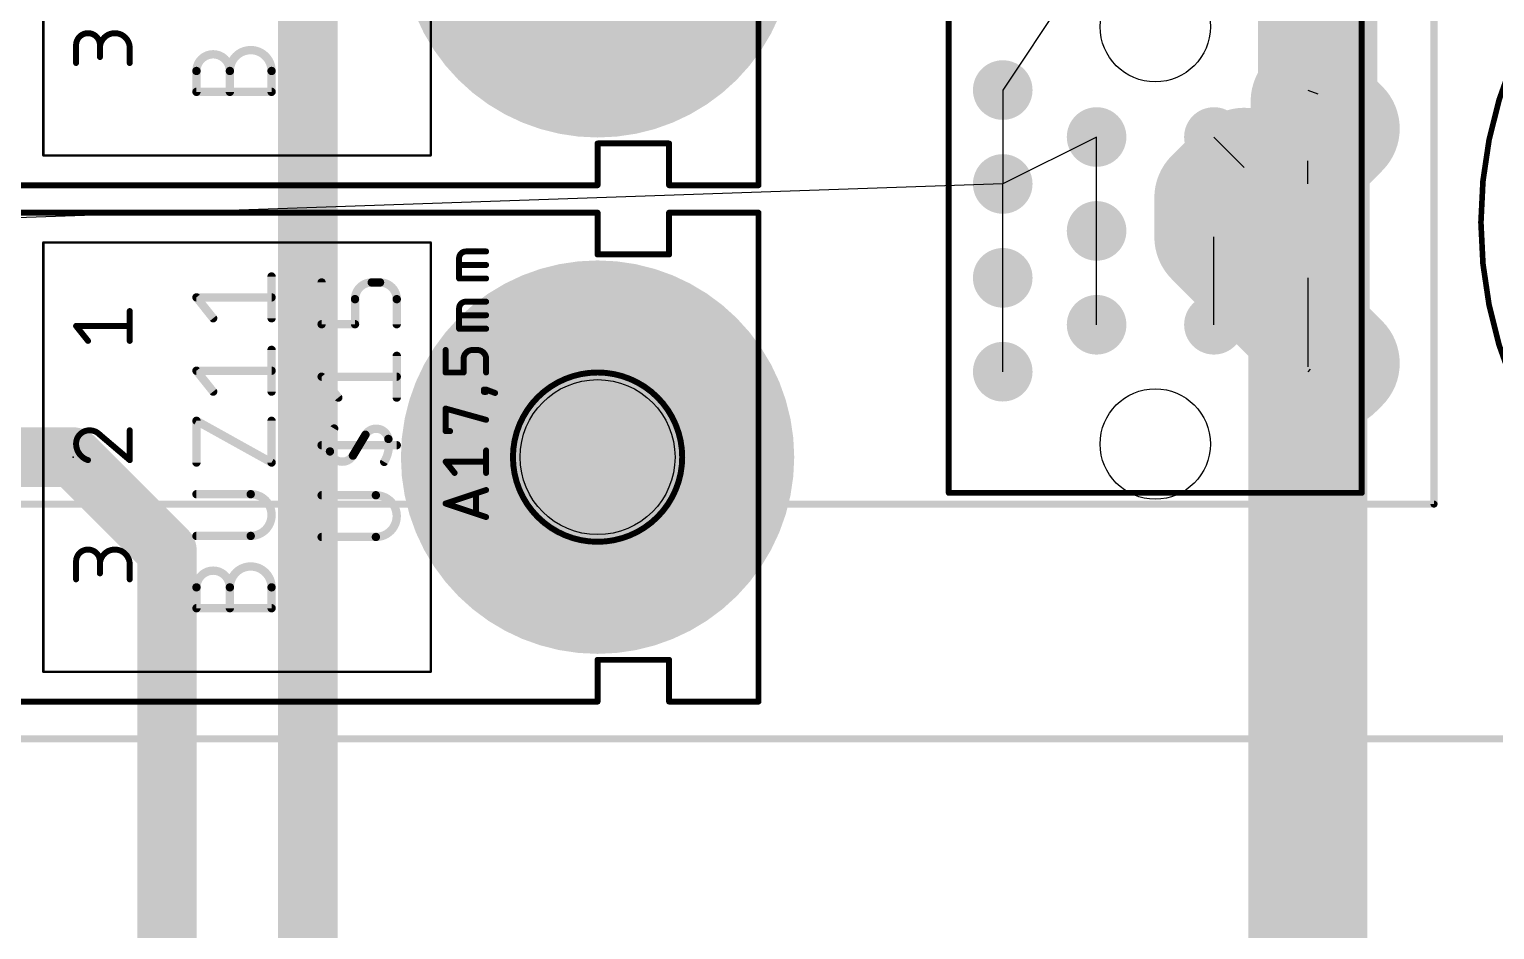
# Model space of a CAD drawing. Extents: x -92 to 260, y -27 to 208.
# Drawn here: x 155.07 to 186.29, y 75.93 to 95.11 of the extents above; entities that cross this region are included whole.
import ezdxf

# ---------------------------------------------------------------- set-up
doc = ezdxf.new("R2010")
doc.units = 0
for name, color, linetype in [('1', 12, 'CONTINUOUS'), ('121', 253, 'CONTINUOUS'), ('16', 132, 'CONTINUOUS'), ('17', 110, 'CONTINUOUS'), ('19', 53, 'CONTINUOUS'), ('20', 31, 'CONTINUOUS'), ('21', 253, 'CONTINUOUS'), ('23', 53, 'CONTINUOUS'), ('25', 253, 'CONTINUOUS'), ('27', 253, 'CONTINUOUS'), ('42', 132, 'CONTINUOUS'), ('43', 110, 'CONTINUOUS'), ('51', 253, 'CONTINUOUS')]:
    doc.layers.add(name, color=color, linetype=linetype)

# ---------------------------------------------------------------- blocks, each defined once
blk = doc.blocks.new('ROUNDP')
at = {"const_width": 0.5}
blk.add_lwpolyline([(0, -0.25, 1), (0, 0.25, 1), (0, -0.25)], format="xyb", dxfattribs=at)

msp = doc.modelspace()

# ---------------------------------------------------------------- linework, layer by layer
at = {"layer": '1', "const_width": 1.27}
for points in [[(161, 52), (161, 101)], [(156, 86), (149.65, 86)], [(158, 84), (156, 86)], [(158, 55), (158, 84)]]:
    msp.add_lwpolyline(points, dxfattribs=at)
at = {"layer": '1', "const_width": 0.635}
for points in [[(156.2245, 86.2245, 1), (155.7755, 85.7755)], [(156, 85.6825, 1), (156, 86.3175)], [(158.3175, 84, 1), (157.6825, 84)], [(157.7755, 83.7755, 1), (158.2245, 84.2245)]]:
    msp.add_lwpolyline(points, format="xyb", dxfattribs=at)
at = {"layer": '121', "const_width": 0.1524}
for points in [[(185, 85), (185, 175)], [(135, 85), (185, 85)], [(195, 80), (135, 80)]]:
    msp.add_lwpolyline(points, dxfattribs=at)
at = {"layer": '121', "const_width": 0.0762}
for points in [[(184.9619, 85, 1), (185.0381, 85)], [(185, 84.9619, 1), (185, 85.0381)]]:
    msp.add_lwpolyline(points, format="xyb", dxfattribs=at)
at = {"layer": '16', "const_width": 2.54}
for points in [[(182.521, 96.6036), (182.521, 93.7364)], [(182.4573, 93.6727), (182.3623, 93.5777)], [(182.521, 93.7364), (182.4573, 93.6727)], [(182.4573, 93.6727), (182.4573, 93.5427)], [(182.3623, 93.5777), (182.3623, 87.8723)], [(182.4573, 93.5427), (183, 93)], [(183, 93), (182.31, 92.31)], [(180.31, 91.5254), (180.9573, 92.1727)], [(180.9573, 92.1727), (180.9573, 91.3373)], [(182.31, 92.31), (182.31, 87.9246)], [(180.31, 90.82), (180.31, 91.5254)], [(180.9573, 91.3373), (180.31, 90.69)], [(180.31, 90.69), (183, 88)], [(182.31, 87.9246), (182.3623, 87.8723)], [(182.31, 87.82), (182.31, 51.31)], [(182.3623, 87.8723), (182.8723, 87.8723)], [(182.8723, 87.8723), (183, 88)]]:
    msp.add_lwpolyline(points, dxfattribs=at)
at = {"layer": '16', "const_width": 1.27}
for points in [[(183.0923, 93.6727, 1), (181.8223, 93.6727)], [(182.9063, 93.2237, 1), (182.0083, 94.1217)], [(182.97, 93.2874, 1), (182.072, 94.1854)], [(182.9973, 93.5777, 1), (181.7273, 93.5777)], [(181.9133, 94.0267, 1), (182.8113, 93.1287)], [(182.9063, 93.9917, 1), (182.0083, 93.0937)], [(182.0083, 94.1217, 1), (182.9063, 93.2237)], [(181.886, 93.7364, 1), (183.156, 93.7364)], [(181.8223, 93.5427, 1), (183.0923, 93.5427)], [(183.449, 92.551, 1), (182.551, 93.449)], [(182.551, 92.551, 1), (183.449, 93.449)], [(181.5923, 92.1727, 1), (180.3223, 92.1727)], [(181.4063, 91.7237, 1), (180.5083, 92.6217)], [(182.945, 92.31, 1), (181.675, 92.31)], [(181.861, 92.759, 1), (182.759, 91.861)], [(180.945, 91.5254, 1), (179.675, 91.5254)], [(179.861, 91.9744, 1), (180.759, 91.0764)], [(181.4063, 90.8883, 1), (180.5083, 91.7863)], [(180.759, 91.139, 1), (179.861, 90.241)], [(180.3223, 91.3373, 1), (181.5923, 91.3373)], [(179.861, 91.139, 1), (180.759, 90.241)], [(179.675, 90.82, 1), (180.945, 90.82)], [(182.759, 88.3736, 1), (181.861, 87.4756)], [(182.945, 87.82, 1), (181.675, 87.82)], [(182.3623, 88.5073, 1), (182.3623, 87.2373)], [(183.449, 87.551, 1), (182.551, 88.449)], [(182.551, 87.551, 1), (183.449, 88.449)], [(182.8723, 87.2373, 1), (182.8723, 88.5073)], [(181.9133, 87.4233, 1), (182.8113, 88.3213)], [(182.4233, 88.3213, 1), (183.3213, 87.4233)], [(181.675, 87.9246, 1), (182.945, 87.9246)], [(181.7273, 87.8723, 1), (182.9973, 87.8723)]]:
    msp.add_lwpolyline(points, format="xyb", dxfattribs=at)
at = {"layer": '19'}
for p, q in [((177.81, 96.82), (175.81, 93.82)), ((175.81, 93.82), (175.81, 91.82)), ((182.31, 93.82), (182.521, 93.7364)), ((177.81, 92.82), (175.81, 91.82)), ((177.81, 90.82), (177.81, 92.82)), ((180.31, 92.82), (180.9573, 92.1727)), ((182.31, 91.82), (182.31, 92.31)), ((175.81, 91.82), (151.95, 91)), ((175.81, 89.82), (175.81, 91.82)), ((177.81, 88.82), (177.81, 90.82)), ((180.31, 88.82), (180.31, 90.69)), ((175.81, 87.82), (175.81, 89.82)), ((182.31, 89.82), (182.31, 87.9246)), ((182.3623, 87.8723), (182.31, 87.82))]:
    msp.add_line(p, q, dxfattribs=at)
at = {"layer": '20'}
for centre, radius in [((179.06, 95.17), 1.175), ((167.176, 86), 1.651), ((179.06, 86.28), 1.175)]:
    msp.add_circle(centre, radius, dxfattribs=at)
at = {"layer": '21'}
for points, const_width in [([(174.66, 109.82), (174.66, 85.24)], 0.127), ([(183.46, 109.82), (183.46, 85.24)], 0.127), ([(170.605, 91.793), (170.605, 102.207)], 0.127), ([(155.365, 101.572), (155.365, 92.428)], 0.0508), ([(163.62, 92.428), (163.62, 101.572)], 0.0508), ([(167.176, 91.793), (167.176, 92.682)], 0.127), ([(167.176, 92.682), (168.7, 92.682)], 0.127), ([(168.7, 92.682), (168.7, 91.793)], 0.127), ([(163.62, 92.428), (155.365, 92.428)], 0.0508), ([(154.73, 91.793), (167.176, 91.793)], 0.127), ([(168.7, 91.793), (170.605, 91.793)], 0.127), ([(154.73, 91.207), (167.176, 91.207)], 0.127), ([(167.176, 91.207), (167.176, 90.318)], 0.127), ([(168.7, 90.318), (168.7, 91.207)], 0.127), ([(168.7, 91.207), (170.605, 91.207)], 0.127), ([(170.605, 80.793), (170.605, 91.207)], 0.127), ([(155.365, 90.572), (155.365, 81.428)], 0.0508), ([(155.365, 90.572), (163.62, 90.572)], 0.0508), ([(163.62, 81.428), (163.62, 90.572)], 0.0508), ([(164.2254, 89.8058), (164.2254, 90.2376)], 0.127), ([(164.3693, 90.3815), (164.8011, 90.3815)], 0.127), ([(167.176, 90.318), (168.7, 90.318)], 0.127), ([(164.8011, 90.0936), (164.2254, 90.0936)], 0.127), ([(164.8011, 89.8058), (164.2254, 89.8058)], 0.127), ([(164.3693, 89.3117), (164.8011, 89.3117)], 0.127), ([(164.2254, 88.7359), (164.2254, 89.1677)], 0.127), ([(164.8011, 89.0238), (164.2254, 89.0238)], 0.127), ([(164.8011, 88.7359), (164.2254, 88.7359)], 0.127), ([(163.9375, 87.8032), (163.9375, 88.283)], 0.127), ([(164.3213, 88.0911), (164.3213, 87.8032)], 0.127), ([(164.6092, 88.283), (164.5132, 88.283)], 0.127), ([(164.8011, 87.8032), (164.8011, 88.0911)], 0.127), ([(164.3213, 87.8032), (163.9375, 87.8032)], 0.127), ([(164.7531, 87.3907), (164.7531, 87.4386)], 0.127), ([(164.7531, 87.4386), (164.8011, 87.4386)], 0.127), ([(164.8011, 87.3907), (164.7531, 87.3907)], 0.127), ([(164.8011, 87.4386), (164.8011, 87.3907)], 0.127), ([(164.8011, 87.4386), (164.993, 87.3667)], 0.127), ([(163.9375, 86.5551), (163.9375, 87.0348)], 0.127), ([(163.9375, 87.0348), (164.8011, 86.795)], 0.127), ([(164.0335, 86.5551), (163.9375, 86.5551)], 0.127), ([(164.8011, 85.6635), (164.8011, 86.1433)], 0.127), ([(164.1294, 85.6635), (163.9375, 85.9034)], 0.127), ([(163.9375, 85.9034), (164.8011, 85.9034)], 0.127), ([(163.9375, 85.0119), (164.8011, 85.2997)], 0.127), ([(164.5852, 85.2278), (164.5852, 84.796)], 0.127), ([(183.46, 85.24), (174.66, 85.24)], 0.127), ([(164.8011, 84.724), (163.9375, 85.0119)], 0.127), ([(167.176, 80.793), (167.176, 81.682)], 0.127), ([(167.176, 81.682), (168.7, 81.682)], 0.127), ([(168.7, 81.682), (168.7, 80.793)], 0.127), ([(163.62, 81.428), (155.365, 81.428)], 0.0508), ([(154.73, 80.793), (167.176, 80.793)], 0.127), ([(168.7, 80.793), (170.605, 80.793)], 0.127)]:
    msp.add_lwpolyline(points, dxfattribs=dict(at, const_width=const_width))
for points, const_width in [([(195, 82, 1), (195, 100, 1), (195, 82)], 0.12), ([(167.176, 92.7138, 1), (167.176, 92.6502)], 0.0635), ([(167.2078, 92.682, 1), (167.1443, 92.682)], 0.0635), ([(168.7318, 92.682, 1), (168.6683, 92.682)], 0.0635), ([(168.7, 92.6502, 1), (168.7, 92.7138)], 0.0635), ([(155.365, 92.4407, 1), (155.365, 92.4153)], 0.0254), ([(155.3523, 92.428, 1), (155.3777, 92.428)], 0.0254), ([(163.6073, 92.428, 1), (163.6327, 92.428)], 0.0254), ([(163.62, 92.4153, 1), (163.62, 92.4407)], 0.0254), ([(167.1443, 91.793, 1), (167.2078, 91.793)], 0.0635), ([(167.176, 91.7613, 1), (167.176, 91.8248)], 0.0635), ([(168.7, 91.8248, 1), (168.7, 91.7613)], 0.0635), ([(168.6683, 91.793, 1), (168.7318, 91.793)], 0.0635), ([(170.5733, 91.793, 1), (170.6368, 91.793)], 0.0635), ([(170.605, 91.7613, 1), (170.605, 91.8248)], 0.0635), ([(167.2078, 91.207, 1), (167.1443, 91.207)], 0.0635), ([(167.176, 91.1753, 1), (167.176, 91.2388)], 0.0635), ([(168.7, 91.2388, 1), (168.7, 91.1753)], 0.0635), ([(168.7318, 91.207, 1), (168.6683, 91.207)], 0.0635), ([(170.6368, 91.207, 1), (170.5733, 91.207)], 0.0635), ([(170.605, 91.1753, 1), (170.605, 91.2388)], 0.0635), ([(155.3777, 90.572, 1), (155.3523, 90.572)], 0.0254), ([(155.365, 90.5847, 1), (155.365, 90.5593)], 0.0254), ([(163.6327, 90.572, 1), (163.6073, 90.572)], 0.0254), ([(163.62, 90.5593, 1), (163.62, 90.5847)], 0.0254), ([(164.3693, 90.3815, 0.4142), (164.2254, 90.2376)], 0.127), ([(164.2571, 90.2376, 1), (164.1936, 90.2376)], 0.0635), ([(164.1936, 90.2376, 1), (164.2571, 90.2376)], 0.0635), ([(164.3693, 90.4133, 1), (164.3693, 90.3498)], 0.0635), ([(164.3693, 90.3498, 1), (164.3693, 90.4133)], 0.0635), ([(164.8011, 90.3498, 1), (164.8011, 90.4133)], 0.0635), ([(167.176, 90.3498, 1), (167.176, 90.2862)], 0.0635), ([(167.1443, 90.318, 1), (167.2078, 90.318)], 0.0635), ([(168.6683, 90.318, 1), (168.7318, 90.318)], 0.0635), ([(168.7, 90.2862, 1), (168.7, 90.3498)], 0.0635), ([(164.2254, 90.1254, 1), (164.2254, 90.0619)], 0.0635), ([(164.8011, 90.0619, 1), (164.8011, 90.1254)], 0.0635), ([(164.2254, 89.8375, 1), (164.2254, 89.774)], 0.0635), ([(164.1936, 89.8058, 1), (164.2571, 89.8058)], 0.0635), ([(164.8011, 89.774, 1), (164.8011, 89.8375)], 0.0635), ([(164.3693, 89.3117, 0.4142), (164.2254, 89.1677)], 0.127), ([(164.3693, 89.3434, 1), (164.3693, 89.2799)], 0.0635), ([(164.3693, 89.2799, 1), (164.3693, 89.3434)], 0.0635), ([(164.8011, 89.2799, 1), (164.8011, 89.3434)], 0.0635), ([(164.2571, 89.1677, 1), (164.1936, 89.1677)], 0.0635), ([(164.1936, 89.1677, 1), (164.2571, 89.1677)], 0.0635), ([(164.2254, 89.0555, 1), (164.2254, 88.992)], 0.0635), ([(164.8011, 88.992, 1), (164.8011, 89.0555)], 0.0635), ([(164.2254, 88.7677, 1), (164.2254, 88.7042)], 0.0635), ([(164.1936, 88.7359, 1), (164.2571, 88.7359)], 0.0635), ([(164.8011, 88.7042, 1), (164.8011, 88.7677)], 0.0635), ([(163.9692, 88.283, 1), (163.9058, 88.283)], 0.0635), ([(164.5132, 88.283, 0.4142), (164.3213, 88.0911)], 0.127), ([(164.3531, 88.0911, 1), (164.2896, 88.0911)], 0.0635), ([(164.2896, 88.0911, 1), (164.3531, 88.0911)], 0.0635), ([(164.5132, 88.3147, 1), (164.5132, 88.2512)], 0.0635), ([(164.5132, 88.2512, 1), (164.5132, 88.3147)], 0.0635), ([(164.8011, 88.0911, 0.4142), (164.6092, 88.283)], 0.127), ([(164.6092, 88.3147, 1), (164.6092, 88.2512)], 0.0635), ([(164.6092, 88.2512, 1), (164.6092, 88.3147)], 0.0635), ([(164.8329, 88.0911, 1), (164.7694, 88.0911)], 0.0635), ([(164.7694, 88.0911, 1), (164.8329, 88.0911)], 0.0635), ([(163.9375, 87.835, 1), (163.9375, 87.7715)], 0.0635), ([(163.9058, 87.8032, 1), (163.9692, 87.8032)], 0.0635), ([(164.2896, 87.8032, 1), (164.3531, 87.8032)], 0.0635), ([(164.3213, 87.7715, 1), (164.3213, 87.835)], 0.0635), ([(164.7694, 87.8032, 1), (164.8329, 87.8032)], 0.0635), ([(167.176, 84.1966, 1), (167.176, 87.8034, 1), (167.176, 84.1966)], 0.127), ([(164.7531, 87.4704, 1), (164.7531, 87.4069)], 0.0635), ([(164.7531, 87.4224, 1), (164.7531, 87.3589)], 0.0635), ([(164.7849, 87.4386, 1), (164.7214, 87.4386)], 0.0635), ([(164.8122, 87.4684, 1), (164.79, 87.4089)], 0.0635), ([(164.8329, 87.4386, 1), (164.7694, 87.4386)], 0.0635), ([(164.8011, 87.4069, 1), (164.8011, 87.4704)], 0.0635), ([(164.8011, 87.3589, 1), (164.8011, 87.4224)], 0.0635), ([(164.7214, 87.3907, 1), (164.7849, 87.3907)], 0.0635), ([(164.7694, 87.3907, 1), (164.8329, 87.3907)], 0.0635), ([(164.9819, 87.3369, 1), (165.0042, 87.3964)], 0.0635), ([(163.946, 87.0654, 1), (163.929, 87.0042)], 0.0635), ([(163.9692, 87.0348, 1), (163.9058, 87.0348)], 0.0635), ([(164.7926, 86.7644, 1), (164.8096, 86.8255)], 0.0635), ([(163.9375, 86.5868, 1), (163.9375, 86.5233)], 0.0635), ([(163.9058, 86.5551, 1), (163.9692, 86.5551)], 0.0635), ([(164.0335, 86.5233, 1), (164.0335, 86.5868)], 0.0635), ([(164.8329, 86.1433, 1), (164.7694, 86.1433)], 0.0635), ([(163.9623, 85.9232, 1), (163.9127, 85.8836)], 0.0635), ([(163.9375, 85.9352, 1), (163.9375, 85.8717)], 0.0635), ([(164.8011, 85.8717, 1), (164.8011, 85.9352)], 0.0635), ([(164.1046, 85.6437, 1), (164.1542, 85.6834)], 0.0635), ([(164.7694, 85.6635, 1), (164.8329, 85.6635)], 0.0635), ([(164.617, 85.2278, 1), (164.5535, 85.2278)], 0.0635), ([(164.8111, 85.2696, 1), (164.7911, 85.3299)], 0.0635), ([(174.66, 85.2718, 1), (174.66, 85.2083)], 0.0635), ([(174.6283, 85.24, 1), (174.6917, 85.24)], 0.0635), ([(183.4283, 85.24, 1), (183.4917, 85.24)], 0.0635), ([(183.46, 85.2083, 1), (183.46, 85.2718)], 0.0635), ([(163.9475, 85.042, 1), (163.9275, 84.9818)], 0.0635), ([(163.9275, 85.042, 1), (163.9475, 84.9818)], 0.0635), ([(164.5535, 84.796, 1), (164.617, 84.796)], 0.0635), ([(164.7911, 84.6939, 1), (164.8111, 84.7541)], 0.0635), ([(167.176, 81.7138, 1), (167.176, 81.6502)], 0.0635), ([(167.2078, 81.682, 1), (167.1443, 81.682)], 0.0635), ([(168.7318, 81.682, 1), (168.6683, 81.682)], 0.0635), ([(168.7, 81.6502, 1), (168.7, 81.7138)], 0.0635), ([(155.365, 81.4407, 1), (155.365, 81.4153)], 0.0254), ([(155.3523, 81.428, 1), (155.3777, 81.428)], 0.0254), ([(163.6073, 81.428, 1), (163.6327, 81.428)], 0.0254), ([(163.62, 81.4153, 1), (163.62, 81.4407)], 0.0254), ([(167.1443, 80.793, 1), (167.2078, 80.793)], 0.0635), ([(167.176, 80.7613, 1), (167.176, 80.8248)], 0.0635), ([(168.7, 80.8248, 1), (168.7, 80.7613)], 0.0635), ([(168.6683, 80.793, 1), (168.7318, 80.793)], 0.0635), ([(170.5733, 80.793, 1), (170.6368, 80.793)], 0.0635), ([(170.605, 80.7613, 1), (170.605, 80.8248)], 0.0635)]:
    msp.add_lwpolyline(points, format="xyb", dxfattribs=dict(at, const_width=const_width))
at = {"layer": '23'}
msp.add_point((156, 86), dxfattribs=at)
at = {"layer": '25', "const_width": 0.1778}
for points in [[(161.2959, 88.8321), (161.2959, 89.7211)], [(162.5405, 89.7211), (162.3627, 89.7211)], [(162.0071, 89.3655), (162.0071, 88.8321)], [(162.8961, 88.8321), (162.8961, 89.3655)], [(162.0071, 88.8321), (161.2959, 88.8321)], [(162.8961, 87.269), (162.8961, 88.158)], [(161.6515, 87.269), (161.2959, 87.7135)], [(161.2959, 87.7135), (162.8961, 87.7135)], [(162.096, 86.2546), (162.2294, 86.4768)], [(162.8961, 86.2546), (161.2959, 86.2546)], [(162.096, 86.2546), (161.9626, 86.0323)], [(162.4516, 85.188), (161.2959, 85.188)], [(161.2959, 84.299), (162.4516, 84.299)]]:
    msp.add_lwpolyline(points, dxfattribs=at)
at = {"layer": '25'}
for points, const_width in [([(161.3404, 89.7211, 1), (161.2515, 89.7211)], 0.0889), ([(162.3627, 89.7211, 0.4142), (162.0071, 89.3655)], 0.1778), ([(162.3627, 89.7656, 1), (162.3627, 89.6767)], 0.0889), ([(162.3627, 89.6767, 1), (162.3627, 89.7656)], 0.0889), ([(162.5405, 89.7656, 1), (162.5405, 89.6767)], 0.0889), ([(162.8961, 89.3655, 0.4142), (162.5405, 89.7211)], 0.1778), ([(162.5405, 89.6767, 1), (162.5405, 89.7656)], 0.0889), ([(162.0516, 89.3655, 1), (161.9626, 89.3655)], 0.0889), ([(161.9626, 89.3655, 1), (162.0516, 89.3655)], 0.0889), ([(162.9406, 89.3655, 1), (162.8517, 89.3655)], 0.0889), ([(162.8517, 89.3655, 1), (162.9406, 89.3655)], 0.0889), ([(161.2959, 88.8766, 1), (161.2959, 88.7877)], 0.0889), ([(161.2515, 88.8321, 1), (161.3404, 88.8321)], 0.0889), ([(161.9626, 88.8321, 1), (162.0516, 88.8321)], 0.0889), ([(162.0071, 88.7877, 1), (162.0071, 88.8766)], 0.0889), ([(162.8517, 88.8321, 1), (162.9406, 88.8321)], 0.0889), ([(162.9406, 88.158, 1), (162.8517, 88.158)], 0.0889), ([(161.2959, 87.7579, 1), (161.2959, 87.669)], 0.0889), ([(161.3306, 87.7412, 1), (161.2612, 87.6857)], 0.0889), ([(162.8961, 87.669, 1), (162.8961, 87.7579)], 0.0889), ([(161.6168, 87.2412, 1), (161.6862, 87.2967)], 0.0889), ([(162.8517, 87.269, 1), (162.9406, 87.269)], 0.0889), ([(161.5626, 86.6102, 0.1823), (161.4737, 86.1212)], 0.1778), ([(161.6007, 86.5873, 1), (161.5245, 86.633)], 0.0889), ([(162.1912, 86.4997, 1), (162.2675, 86.4539)], 0.0889), ([(162.7183, 86.3879, 0.6917), (162.2294, 86.4768)], 0.1778), ([(162.2675, 86.4539, 1), (162.1912, 86.4997)], 0.0889), ([(161.2959, 86.299, 1), (161.2959, 86.2101)], 0.0889), ([(161.4737, 86.1212, 0.6917), (161.9626, 86.0323)], 0.1778), ([(161.5174, 86.1292, 1), (161.43, 86.1132)], 0.0889), ([(162.0579, 86.2774, 1), (162.1341, 86.2317)], 0.0889), ([(162.1341, 86.2317, 1), (162.0579, 86.2774)], 0.0889), ([(162.6294, 85.899, 0.1823), (162.7183, 86.3879)], 0.1778), ([(162.762, 86.3959, 1), (162.6746, 86.3799)], 0.0889), ([(162.6746, 86.3799, 1), (162.762, 86.3959)], 0.0889), ([(162.8961, 86.2101, 1), (162.8961, 86.299)], 0.0889), ([(161.43, 86.1132, 1), (161.5174, 86.1292)], 0.0889), ([(161.9245, 86.0552, 1), (162.0008, 86.0094)], 0.0889), ([(162.0008, 86.0094, 1), (161.9245, 86.0552)], 0.0889), ([(162.5913, 85.9218, 1), (162.6675, 85.8761)], 0.0889), ([(161.2959, 85.2325, 1), (161.2959, 85.1436)], 0.0889), ([(162.4516, 84.299, 1), (162.4516, 85.188)], 0.1778), ([(162.4516, 85.2325, 1), (162.4516, 85.1436)], 0.0889), ([(162.4516, 85.1436, 1), (162.4516, 85.2325)], 0.0889), ([(161.2959, 84.3435, 1), (161.2959, 84.2546)], 0.0889), ([(162.4516, 84.3435, 1), (162.4516, 84.2546)], 0.0889), ([(162.4516, 84.2546, 1), (162.4516, 84.3435)], 0.0889)]:
    msp.add_lwpolyline(points, format="xyb", dxfattribs=dict(at, const_width=const_width))
at = {"layer": '27'}
for points, const_width in [([(159.3401, 94.2264, 1), (158.6289, 94.2264)], 0.1778), ([(160.2291, 94.2264, 1), (159.3401, 94.2264)], 0.1778), ([(158.6734, 94.2264, 1), (158.5845, 94.2264)], 0.0889), ([(159.3846, 94.2264, 1), (159.2956, 94.2264)], 0.0889), ([(160.2736, 94.2264, 1), (160.1847, 94.2264)], 0.0889), ([(158.5845, 94.2264, 1), (158.6734, 94.2264)], 0.0889), ([(159.2956, 94.2264, 1), (159.3846, 94.2264)], 0.0889), ([(159.2956, 94.2264, 1), (159.3846, 94.2264)], 0.0889), ([(160.1847, 94.2264, 1), (160.2736, 94.2264)], 0.0889), ([(158.6289, 93.8264, 1), (158.6289, 93.7375)], 0.0889), ([(158.5845, 93.782, 1), (158.6734, 93.782)], 0.0889), ([(159.2956, 93.782, 1), (159.3846, 93.782)], 0.0889), ([(160.1847, 93.782, 1), (160.2736, 93.782)], 0.0889), ([(160.2291, 93.7375, 1), (160.2291, 93.8264)], 0.0889), ([(160.2736, 89.8481, 1), (160.1847, 89.8481)], 0.0889), ([(158.6636, 89.4314, 1), (158.5942, 89.3758)], 0.0889), ([(158.6289, 89.448, 1), (158.6289, 89.3591)], 0.0889), ([(160.2291, 89.3591, 1), (160.2291, 89.448)], 0.0889), ([(158.9498, 88.9313, 1), (159.0192, 88.9869)], 0.0889), ([(160.1847, 88.9591, 1), (160.2736, 88.9591)], 0.0889), ([(160.2736, 88.285, 1), (160.1847, 88.285)], 0.0889), ([(158.6636, 87.8682, 1), (158.5942, 87.8127)], 0.0889), ([(158.6289, 87.8849, 1), (158.6289, 87.796)], 0.0889), ([(160.2291, 87.796, 1), (160.2291, 87.8849)], 0.0889), ([(158.9498, 87.3682, 1), (159.0192, 87.4237)], 0.0889), ([(160.1847, 87.396, 1), (160.2736, 87.396)], 0.0889), ([(158.6734, 86.774, 1), (158.5845, 86.774)], 0.0889), ([(158.6505, 86.8128, 1), (158.6073, 86.7351)], 0.0889), ([(160.2736, 86.774, 1), (160.1847, 86.774)], 0.0889), ([(158.5845, 85.885, 1), (158.6734, 85.885)], 0.0889), ([(160.1847, 85.885, 1), (160.2736, 85.885)], 0.0889), ([(160.2075, 85.8461, 1), (160.2507, 85.9238)], 0.0889), ([(158.6289, 85.2553, 1), (158.6289, 85.1664)], 0.0889), ([(159.7846, 85.2553, 1), (159.7846, 85.1664)], 0.0889), ([(159.7846, 84.3218, 1), (159.7846, 85.2108)], 0.1778), ([(159.7846, 85.1664, 1), (159.7846, 85.2553)], 0.0889), ([(158.6289, 84.3663, 1), (158.6289, 84.2774)], 0.0889), ([(159.7846, 84.3663, 1), (159.7846, 84.2774)], 0.0889), ([(159.7846, 84.2774, 1), (159.7846, 84.3663)], 0.0889), ([(160.2291, 83.2264, 1), (159.3401, 83.2264)], 0.1778), ([(159.3401, 83.2264, 1), (158.6289, 83.2264)], 0.1778), ([(158.6734, 83.2264, 1), (158.5845, 83.2264)], 0.0889), ([(158.5845, 83.2264, 1), (158.6734, 83.2264)], 0.0889), ([(159.3846, 83.2264, 1), (159.2956, 83.2264)], 0.0889), ([(159.2956, 83.2264, 1), (159.3846, 83.2264)], 0.0889), ([(159.2956, 83.2264, 1), (159.3846, 83.2264)], 0.0889), ([(160.2736, 83.2264, 1), (160.1847, 83.2264)], 0.0889), ([(160.1847, 83.2264, 1), (160.2736, 83.2264)], 0.0889), ([(158.6289, 82.8264, 1), (158.6289, 82.7375)], 0.0889), ([(158.5845, 82.782, 1), (158.6734, 82.782)], 0.0889), ([(159.2956, 82.782, 1), (159.3846, 82.782)], 0.0889), ([(160.1847, 82.782, 1), (160.2736, 82.782)], 0.0889), ([(160.2291, 82.7375, 1), (160.2291, 82.8264)], 0.0889)]:
    msp.add_lwpolyline(points, format="xyb", dxfattribs=dict(at, const_width=const_width))
at = {"layer": '27', "const_width": 0.1778}
for points in [[(158.6289, 93.782), (158.6289, 94.2264)], [(159.3401, 93.782), (159.3401, 94.2264)], [(160.2291, 94.2264), (160.2291, 93.782)], [(160.2291, 93.782), (158.6289, 93.782)], [(160.2291, 88.9591), (160.2291, 89.8481)], [(158.9845, 88.9591), (158.6289, 89.4036)], [(158.6289, 89.4036), (160.2291, 89.4036)], [(160.2291, 87.396), (160.2291, 88.285)], [(158.9845, 87.396), (158.6289, 87.8405)], [(158.6289, 87.8405), (160.2291, 87.8405)], [(158.6289, 85.885), (158.6289, 86.774)], [(158.6289, 86.774), (160.2291, 85.885)], [(160.2291, 85.885), (160.2291, 86.774)], [(159.7846, 85.2108), (158.6289, 85.2108)], [(158.6289, 84.3218), (159.7846, 84.3218)], [(158.6289, 82.782), (158.6289, 83.2264)], [(159.3401, 82.782), (159.3401, 83.2264)], [(160.2291, 83.2264), (160.2291, 82.782)], [(160.2291, 82.782), (158.6289, 82.782)]]:
    msp.add_lwpolyline(points, dxfattribs=at)
at = {"layer": '42', "const_width": 4.191}
for points in [[(167.176, 94.9045, 1), (167.176, 99.0955, 1), (167.176, 94.9045)], [(167.176, 83.9045, 1), (167.176, 88.0955, 1), (167.176, 83.9045)]]:
    msp.add_lwpolyline(points, format="xyb", dxfattribs=at)
at = {"layer": '43', "const_width": 4.191}
for points in [[(167.176, 94.9045, 1), (167.176, 99.0955, 1), (167.176, 94.9045)], [(167.176, 83.9045, 1), (167.176, 88.0955, 1), (167.176, 83.9045)]]:
    msp.add_lwpolyline(points, format="xyb", dxfattribs=at)
at = {"layer": '51'}
for points, const_width in [([(195, 82, 1), (195, 100, 1), (195, 82)], 0.12), ([(156.5715, 94.7775, 1), (156.0635, 94.7775)], 0.127), ([(157.2065, 94.714, 1), (156.5715, 94.714)], 0.127), ([(156.0952, 94.7775, 1), (156.0318, 94.7775)], 0.0635), ([(156.0318, 94.7775, 1), (156.0952, 94.7775)], 0.0635), ([(156.6033, 94.7775, 1), (156.5398, 94.7775)], 0.0635), ([(156.5398, 94.7775, 1), (156.6033, 94.7775)], 0.0635), ([(156.5398, 94.714, 1), (156.6033, 94.714)], 0.0635), ([(157.2382, 94.714, 1), (157.1748, 94.714)], 0.0635), ([(157.1748, 94.714, 1), (157.2382, 94.714)], 0.0635), ([(156.0318, 94.3965, 1), (156.0952, 94.3965)], 0.0635), ([(156.5398, 94.5235, 1), (156.6033, 94.5235)], 0.0635), ([(157.1748, 94.3965, 1), (157.2382, 94.3965)], 0.0635), ([(157.2382, 89.1115, 1), (157.1748, 89.1115)], 0.0635), ([(156.0635, 88.8258, 1), (156.0635, 88.7623)], 0.0635), ([(156.0883, 88.8138, 1), (156.0387, 88.7742)], 0.0635), ([(157.2065, 88.7623, 1), (157.2065, 88.8258)], 0.0635), ([(156.2927, 88.4567, 1), (156.3423, 88.4963)], 0.0635), ([(157.1748, 88.4765, 1), (157.2382, 88.4765)], 0.0635), ([(156.3493, 86.5715, 0.4142), (156.0635, 86.2858)], 0.127), ([(156.5715, 86.4763, 0.2053), (156.3493, 86.5715)], 0.127), ([(156.3492, 86.6032, 1), (156.3493, 86.5398)], 0.0635), ([(156.3493, 86.5397, 1), (156.3493, 86.6033)], 0.0635), ([(156.5921, 86.5004, 1), (156.5509, 86.4521)], 0.0635), ([(156.5485, 86.4544, 1), (156.5945, 86.4981)], 0.0635), ([(157.2382, 86.5715, 1), (157.1748, 86.5715)], 0.0635), ([(156.0635, 86.2858, 0.3252), (156.3175, 85.9365)], 0.127), ([(156.0952, 86.2857, 1), (156.0318, 86.2858)], 0.0635), ([(156.0318, 86.2858, 1), (156.0952, 86.2858)], 0.0635), ([(156.3077, 85.9063, 1), (156.3273, 85.9667)], 0.0635), ([(157.1748, 85.9365, 1), (157.2382, 85.9365)], 0.0635), ([(157.1859, 85.9123, 1), (157.2271, 85.9607)], 0.0635), ([(156.5715, 83.7775, 1), (156.0635, 83.7775)], 0.127), ([(157.2065, 83.714, 1), (156.5715, 83.714)], 0.127), ([(156.0952, 83.7775, 1), (156.0318, 83.7775)], 0.0635), ([(156.0318, 83.7775, 1), (156.0952, 83.7775)], 0.0635), ([(156.6033, 83.7775, 1), (156.5398, 83.7775)], 0.0635), ([(156.5398, 83.7775, 1), (156.6033, 83.7775)], 0.0635), ([(156.5398, 83.714, 1), (156.6033, 83.714)], 0.0635), ([(157.2382, 83.714, 1), (157.1748, 83.714)], 0.0635), ([(157.1748, 83.714, 1), (157.2382, 83.714)], 0.0635), ([(156.0318, 83.3965, 1), (156.0952, 83.3965)], 0.0635), ([(156.5398, 83.5235, 1), (156.6033, 83.5235)], 0.0635), ([(157.1748, 83.3965, 1), (157.2382, 83.3965)], 0.0635)]:
    msp.add_lwpolyline(points, format="xyb", dxfattribs=dict(at, const_width=const_width))
at = {"layer": '51', "const_width": 0.127}
for points in [[(156.0635, 94.3965), (156.0635, 94.7775)], [(156.5715, 94.7775), (156.5715, 94.5235)], [(157.2065, 94.3965), (157.2065, 94.714)], [(157.2065, 88.4765), (157.2065, 89.1115)], [(156.3175, 88.4765), (156.0635, 88.794)], [(156.0635, 88.794), (157.2065, 88.794)], [(156.5715, 86.4763), (157.2065, 85.9365)], [(157.2065, 85.9365), (157.2065, 86.5715)], [(156.0635, 83.3965), (156.0635, 83.7775)], [(156.5715, 83.7775), (156.5715, 83.5235)], [(157.2065, 83.3965), (157.2065, 83.714)]]:
    msp.add_lwpolyline(points, dxfattribs=at)

# ---------------------------------------------------------------- block references
at = {"layer": '17', "xscale": 1.27, "yscale": 1.27, "rotation": 270}
for p in [(175.81, 93.82), (175.81, 93.82), (182.31, 93.82), (182.31, 93.82), (177.81, 92.82), (177.81, 92.82), (180.31, 92.82), (180.31, 92.82), (175.81, 91.82), (175.81, 91.82), (182.31, 91.82), (182.31, 91.82), (177.81, 90.82), (177.81, 90.82), (180.31, 90.82), (180.31, 90.82), (175.81, 89.82), (175.81, 89.82), (182.31, 89.82), (182.31, 89.82), (177.81, 88.82), (177.81, 88.82), (180.31, 88.82), (180.31, 88.82), (175.81, 87.82), (175.81, 87.82), (182.31, 87.82), (182.31, 87.82)]:
    msp.add_blockref('ROUNDP', p, dxfattribs=at)

doc.saveas('drawing.dxf')
